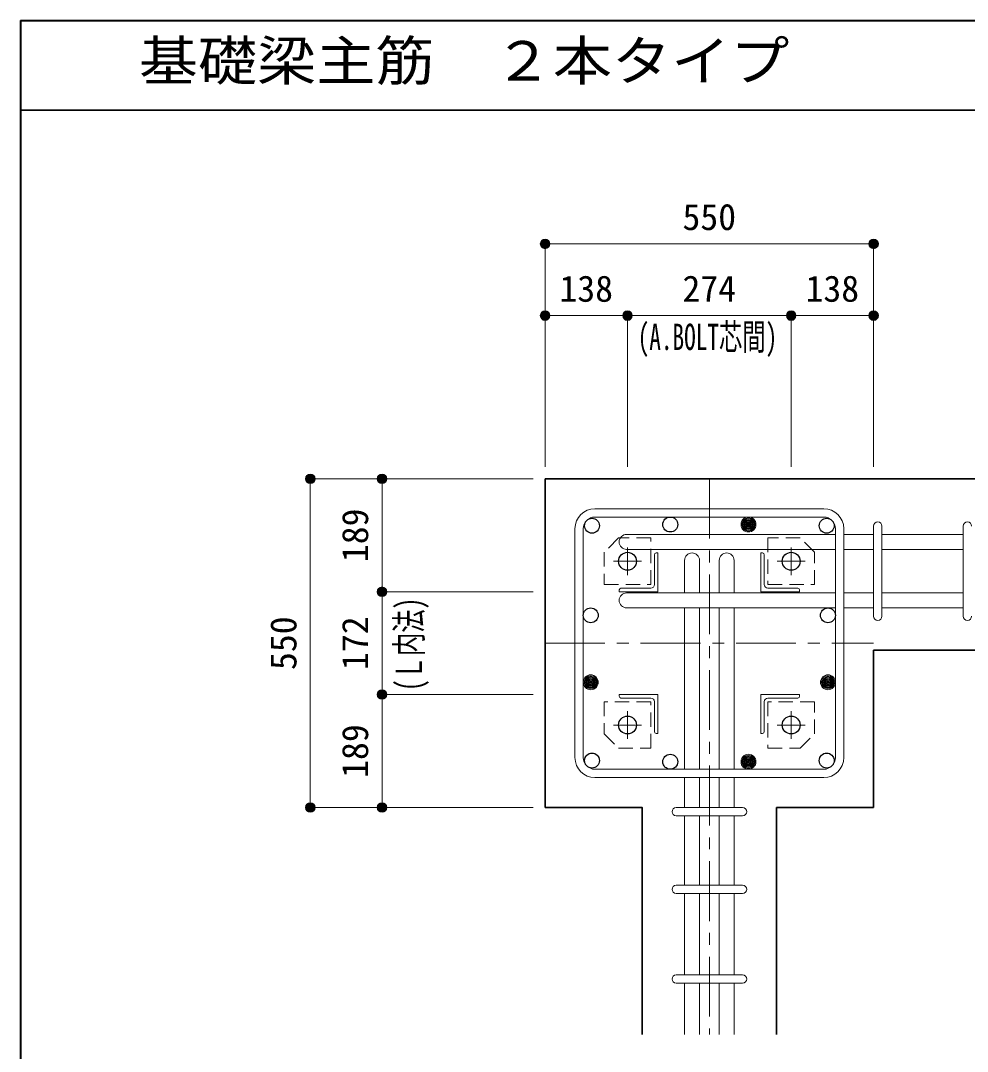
# Model space of a CAD drawing. Units: millimetres at full size, sheet at 1:20. Extents: x -3982 to 3969, y -2797 to 2801.
# Drawn here: x -3982 to -2397, y 1076 to 2801 of the extents above; entities that cross this region are included whole.
import ezdxf
from ezdxf.enums import TextEntityAlignment as Align

# ---------------------------------------------------------------- set-up
doc = ezdxf.new("R2010")
doc.units = ezdxf.units.MM
doc.header["$LTSCALE"] = 20
doc.header["$PDMODE"] = 32
doc.header["$PDSIZE"] = 12
doc.linetypes.add('CHAIN1', pattern=[8, 5, -1, 1, -1])
doc.linetypes.add('DASHED1', pattern=[1.8, 1.2, -0.6])
for name, color, linetype, lineweight in [('6-1_躯体線', 2, 'Continuous', 35), ('6-2_A.Bolt_', 4, 'Continuous', 9), ('6-3_柱型主筋', 4, 'Continuous', 9), ('6-4_フープ', 7, 'Continuous', 18), ('6-5_梁主筋', 7, 'Continuous', 18), ('6-6_S.T.P.', 7, 'Continuous', 18), ('6-7_文字', 7, 'Continuous', 18), ('6-9', 4, 'DASHED1', 9), ('6-D_寸法', 4, 'Continuous', 9), ('F-0_枠', 6, 'Continuous', 40)]:
    doc.layers.add(name, color=color, linetype=linetype, lineweight=lineweight)
doc.styles.add('ＭＳ ゴシック', font='')
doc.styles.get('ＭＳ ゴシック').set_extended_font_data('MS Gothic')

msp = doc.modelspace()

# ---------------------------------------------------------------- linework, layer by layer
at = {"layer": '6-1_躯体線'}
for p, q in [((-2153.87, 2034.12), (-3103.87, 2034.12)), ((-3103.87, 1484.12), (-3103.87, 2034.12)), ((-2553.87, 1484.12), (-2553.87, 1747.12)), ((-2153.87, 1747.12), (-2553.87, 1747.12)), ((-2553.87, 1484.12), (-2716.37, 1484.12)), ((-2716.37, 1104.12), (-2716.37, 1484.12))]:
    msp.add_line(p, q, dxfattribs=at)
msp.add_lwpolyline([(-2941.37, 1104.12), (-2941.37, 1484.12), (-3103.87, 1484.12)], dxfattribs=at)
at = {"layer": '6-2_A.Bolt_', "linetype": 'CHAIN1'}
for p, q in [((-2965.87, 1872.92), (-2965.87, 1919.42)), ((-2691.87, 1872.92), (-2691.87, 1919.42)), ((-2942.67, 1896.12), (-2989.17, 1896.12)), ((-2715.07, 1896.12), (-2668.57, 1896.12)), ((-2965.87, 1645.32), (-2965.87, 1598.82)), ((-2691.87, 1645.32), (-2691.87, 1598.82)), ((-2942.67, 1622.12), (-2989.17, 1622.12)), ((-2715.07, 1622.12), (-2668.57, 1622.12))]:
    msp.add_line(p, q, dxfattribs=at)
at = {"layer": '6-2_A.Bolt_'}
for p, q in [((-2920.87, 1907.12), (-2920.87, 1857.12)), ((-2914.87, 1910.12), (-2917.87, 1910.12)), ((-2914.87, 1910.12), (-2914.87, 1845.12)), ((-2742.87, 1910.12), (-2739.87, 1910.12)), ((-2742.87, 1910.12), (-2742.87, 1845.12)), ((-2736.87, 1907.12), (-2736.87, 1857.12)), ((-2979.87, 1845.12), (-2979.87, 1848.12)), ((-2976.87, 1851.12), (-2926.87, 1851.12)), ((-2680.87, 1851.12), (-2730.87, 1851.12)), ((-2677.87, 1845.12), (-2677.87, 1848.12)), ((-2979.87, 1845.12), (-2914.87, 1845.12)), ((-2677.87, 1845.12), (-2742.87, 1845.12)), ((-2979.87, 1673.12), (-2914.87, 1673.12)), ((-2979.87, 1673.12), (-2979.87, 1670.12)), ((-2914.87, 1608.12), (-2914.87, 1673.12)), ((-2677.87, 1673.12), (-2742.87, 1673.12)), ((-2742.87, 1608.12), (-2742.87, 1673.12)), ((-2677.87, 1673.12), (-2677.87, 1670.12)), ((-2976.87, 1667.12), (-2926.87, 1667.12)), ((-2920.87, 1611.12), (-2920.87, 1661.12)), ((-2736.87, 1611.12), (-2736.87, 1661.12)), ((-2680.87, 1667.12), (-2730.87, 1667.12)), ((-2914.87, 1608.12), (-2917.87, 1608.12)), ((-2742.87, 1608.12), (-2739.87, 1608.12))]:
    msp.add_line(p, q, dxfattribs=at)
at = {"layer": '6-2_A.Bolt_', "color": 3, "lineweight": 25}
for centre in [(-2965.87, 1896.12), (-2691.87, 1896.12), (-2965.87, 1622.12), (-2691.87, 1622.12)]:
    msp.add_circle(centre, 15, dxfattribs=at)
at = {"layer": '6-2_A.Bolt_'}
for centre, radius, start, end in [((-2917.87, 1907.12), 3, 90, 180), ((-2739.87, 1907.12), 3, 0, 90), ((-2976.87, 1848.12), 3, 90, 180), ((-2926.87, 1857.12), 6, 270, 0), ((-2730.87, 1857.12), 6, 180, 270), ((-2680.87, 1848.12), 3, 0, 90), ((-2976.87, 1670.12), 3, 180, 270), ((-2926.87, 1661.12), 6, 0, 90), ((-2730.87, 1661.12), 6, 90, 180), ((-2680.87, 1670.12), 3, 270, 0), ((-2917.87, 1611.12), 3, 180, 270), ((-2739.87, 1611.12), 3, 270, 0)]:
    msp.add_arc(centre, radius, start, end, dxfattribs=at)
at = {"layer": '6-3_柱型主筋', "color": 3, "lineweight": 25}
for centre in [(-3025.32, 1955.57), (-2894.35, 1957.62), (-2632.42, 1955.57), (-2632.42, 1955.57), (-3027.37, 1805.62), (-2630.37, 1805.62), (-3025.32, 1562.67), (-2894.35, 1560.62), (-2632.42, 1562.67)]:
    msp.add_circle(centre, 12.5, dxfattribs=at)
at = {"layer": '6-3_柱型主筋'}
for centre, radius in [((-2763.38, 1957.62), 12.5), ((-2763.38, 1957.62), 11), ((-2763.38, 1957.62), 9.5), ((-2763.38, 1957.62), 8), ((-2763.38, 1957.62), 6.5), ((-2763.38, 1957.62), 5), ((-2763.38, 1957.62), 3.5), ((-2763.38, 1957.62), 2), ((-2763.38, 1957.62), 0.5), ((-3027.37, 1693.64), 12.5), ((-3027.37, 1693.64), 11), ((-3027.37, 1693.64), 9.5), ((-3027.37, 1693.64), 8), ((-3027.37, 1693.64), 6.5), ((-3027.37, 1693.64), 5), ((-3027.37, 1693.64), 3.5), ((-3027.37, 1693.64), 2), ((-3027.37, 1693.64), 0.5), ((-2630.37, 1693.64), 12.5), ((-2630.37, 1693.64), 11), ((-2630.37, 1693.64), 9.5), ((-2630.37, 1693.64), 8), ((-2630.37, 1693.64), 6.5), ((-2630.37, 1693.64), 5), ((-2630.37, 1693.64), 3.5), ((-2630.37, 1693.64), 2), ((-2630.37, 1693.64), 0.5), ((-2763.38, 1560.62), 12.5), ((-2763.38, 1560.62), 11), ((-2763.38, 1560.62), 9.5), ((-2763.38, 1560.62), 8), ((-2763.38, 1560.62), 6.5), ((-2763.38, 1560.62), 5), ((-2763.38, 1560.62), 3.5), ((-2763.38, 1560.62), 2), ((-2763.38, 1560.62), 0.5)]:
    msp.add_circle(centre, radius, dxfattribs=at)
at = {"layer": '6-4_フープ'}
for p, q in [((-2637.37, 1984.12), (-3020.37, 1984.12)), ((-2637.37, 1970.12), (-3020.37, 1970.12)), ((-3053.87, 1567.62), (-3053.87, 1950.62)), ((-3039.87, 1567.62), (-3039.87, 1950.62)), ((-2617.87, 1567.62), (-2617.87, 1950.62)), ((-2603.87, 1567.62), (-2603.87, 1950.62)), ((-2637.37, 1548.12), (-3020.37, 1548.12)), ((-2637.37, 1534.12), (-3020.37, 1534.12))]:
    msp.add_line(p, q, dxfattribs=at)
for centre, radius, start, end in [((-3020.37, 1950.62), 33.5, 90, 180), ((-2637.37, 1950.62), 33.5, 0, 90), ((-3020.37, 1950.62), 19.5, 90, 180), ((-2637.37, 1950.62), 19.5, 0, 90), ((-3020.37, 1567.62), 33.5, 180, 270), ((-3020.37, 1567.62), 19.5, 180, 270), ((-2637.37, 1567.62), 19.5, 270, 0), ((-2637.37, 1567.62), 33.5, 270, 0)]:
    msp.add_arc(centre, radius, start, end, dxfattribs=at)
at = {"layer": '6-5_梁主筋'}
for p, q in [((-2967.37, 1941.07), (-2617.87, 1941.07)), ((-2553.87, 1941.07), (-2603.87, 1941.07)), ((-2403.87, 1941.07), (-2539.87, 1941.07)), ((-2967.37, 1916.07), (-2617.87, 1916.07)), ((-2553.87, 1916.07), (-2603.87, 1916.07)), ((-2403.87, 1916.07), (-2539.87, 1916.07)), ((-2870.37, 1897.62), (-2870.37, 1843.12)), ((-2845.37, 1897.62), (-2845.37, 1843.12)), ((-2812.37, 1897.62), (-2812.37, 1843.12)), ((-2787.37, 1897.62), (-2787.37, 1843.12)), ((-2967.37, 1843.12), (-2617.87, 1843.12)), ((-2967.37, 1843.12), (-2617.87, 1843.12)), ((-2553.87, 1843.12), (-2603.87, 1843.12)), ((-2553.87, 1843.12), (-2603.87, 1843.12)), ((-2403.87, 1843.12), (-2539.87, 1843.12)), ((-2403.87, 1843.12), (-2539.87, 1843.12)), ((-2967.37, 1818.12), (-2617.87, 1818.12)), ((-2870.37, 1818.12), (-2870.37, 1548.12)), ((-2845.37, 1818.12), (-2845.37, 1548.12)), ((-2812.37, 1818.12), (-2812.37, 1548.12)), ((-2787.37, 1818.12), (-2787.37, 1548.12)), ((-2553.87, 1818.12), (-2603.87, 1818.12)), ((-2403.87, 1818.12), (-2539.87, 1818.12)), ((-2870.37, 1534.12), (-2870.37, 1484.12)), ((-2845.37, 1534.12), (-2845.37, 1484.12)), ((-2812.37, 1534.12), (-2812.37, 1484.12)), ((-2787.37, 1534.12), (-2787.37, 1484.12)), ((-2870.37, 1470.12), (-2870.37, 1354.12)), ((-2845.37, 1470.12), (-2845.37, 1354.12)), ((-2812.37, 1470.12), (-2812.37, 1354.12)), ((-2787.37, 1470.12), (-2787.37, 1354.12)), ((-2870.37, 1340.12), (-2870.37, 1204.12)), ((-2845.37, 1340.12), (-2845.37, 1204.12)), ((-2812.37, 1340.12), (-2812.37, 1204.12)), ((-2787.37, 1340.12), (-2787.37, 1204.12)), ((-2870.37, 1190.12), (-2870.37, 1104.12)), ((-2845.37, 1190.12), (-2845.37, 1104.12)), ((-2812.37, 1190.12), (-2812.37, 1104.12)), ((-2787.37, 1190.12), (-2787.37, 1104.12))]:
    msp.add_line(p, q, dxfattribs=at)
for centre, start, end in [((-2967.37, 1928.57), 90, 180), ((-2967.37, 1928.57), 180, 270), ((-2857.87, 1897.62), 90, 180), ((-2857.87, 1897.62), 0, 90), ((-2799.87, 1897.62), 90, 180), ((-2799.87, 1897.62), 0, 90), ((-2967.37, 1830.62), 90, 180), ((-2967.37, 1830.62), 180, 270)]:
    msp.add_arc(centre, 12.5, start, end, dxfattribs=at)
at = {"layer": '6-6_S.T.P.'}
for p, q in [((-2553.87, 1804.12), (-2553.87, 1955.07)), ((-2553.87, 1804.12), (-2553.87, 1954.68)), ((-2553.87, 1804.12), (-2553.87, 1954.68)), ((-2553.87, 1804.12), (-2553.87, 1954.68)), ((-2539.87, 1804.12), (-2539.87, 1955.07)), ((-2539.87, 1804.12), (-2539.87, 1954.68)), ((-2539.87, 1804.12), (-2539.87, 1954.68)), ((-2539.87, 1804.12), (-2539.87, 1954.68)), ((-2403.87, 1804.12), (-2403.87, 1955.07)), ((-2884.37, 1484.12), (-2773.76, 1484.12)), ((-2884.37, 1470.12), (-2773.76, 1470.12)), ((-2884.37, 1354.12), (-2773.76, 1354.12)), ((-2884.37, 1340.12), (-2773.76, 1340.12)), ((-2884.37, 1204.12), (-2773.76, 1204.12)), ((-2884.37, 1190.12), (-2773.76, 1190.12))]:
    msp.add_line(p, q, dxfattribs=at)
for centre, start, end in [((-2546.87, 1955.07), 0, 180), ((-2546.87, 1955.07), 0, 180), ((-2546.87, 1955.07), 0, 180), ((-2546.87, 1955.07), 0, 180), ((-2396.87, 1955.07), 0, 180), ((-2546.87, 1804.12), 180, 0), ((-2546.87, 1804.12), 180, 0), ((-2546.87, 1804.12), 180, 0), ((-2546.87, 1804.12), 180, 0), ((-2396.87, 1804.12), 180, 0), ((-2884.37, 1477.12), 90, 270), ((-2884.37, 1477.12), 90, 270), ((-2884.37, 1477.12), 90, 270), ((-2884.37, 1477.12), 90, 270), ((-2773.37, 1477.12), 270, 90), ((-2773.37, 1477.12), 270, 90), ((-2773.37, 1477.12), 270, 90), ((-2773.37, 1477.12), 270, 90), ((-2884.37, 1347.12), 90, 270), ((-2773.37, 1347.12), 270, 90), ((-2884.37, 1197.12), 90, 270), ((-2773.37, 1197.12), 270, 90)]:
    msp.add_arc(centre, 7, start, end, dxfattribs=at)
at = {"layer": '6-9'}
for points in [[(-2926.87, 1935.12), (-2980.87, 1935.12), (-3004.87, 1911.12), (-3004.87, 1857.12), (-2926.87, 1857.12)], [(-2652.87, 1857.12), (-2652.87, 1911.12), (-2676.87, 1935.12), (-2730.87, 1935.12), (-2730.87, 1857.12)], [(-3004.87, 1661.12), (-3004.87, 1607.12), (-2980.87, 1583.12), (-2926.87, 1583.12), (-2926.87, 1661.12)], [(-2730.87, 1583.12), (-2676.87, 1583.12), (-2652.87, 1607.12), (-2652.87, 1661.12), (-2730.87, 1661.12)]]:
    msp.add_lwpolyline(points, close=True, dxfattribs=at)
at = {"layer": '6-D_寸法'}
for p, q in [((-3103.87, 2427.15), (-2553.87, 2427.15)), ((-2553.87, 2427.15), (-2553.87, 2307.15)), ((-3103.87, 2307.15), (-2965.87, 2307.15)), ((-2965.87, 2307.15), (-2965.87, 2054.12)), ((-2965.87, 2307.15), (-2691.87, 2307.15)), ((-2691.87, 2307.15), (-2691.87, 2054.12)), ((-2691.87, 2307.15), (-2553.87, 2307.15)), ((-2553.87, 2307.15), (-2553.87, 2054.12)), ((-3496.89, 2034.12), (-3376.89, 2034.12)), ((-3496.89, 2034.12), (-3496.89, 1484.12)), ((-3376.89, 2034.12), (-3123.87, 2034.12)), ((-3376.89, 2034.12), (-3376.89, 1845.12)), ((-3376.89, 1845.12), (-3123.87, 1845.12)), ((-3376.89, 1845.12), (-3376.89, 1673.12)), ((-3376.89, 1673.12), (-3123.87, 1673.12)), ((-3376.89, 1673.12), (-3376.89, 1484.12))]:
    msp.add_line(p, q, dxfattribs=at)
at = {"layer": '6-D_寸法', "linetype": 'CHAIN1'}
for p, q in [((-2828.87, 2034.12), (-2828.87, 1104.12)), ((-3103.87, 1759.12), (-2553.87, 1759.12))]:
    msp.add_line(p, q, dxfattribs=at)
at = {"layer": '6-D_寸法'}
for points in [[(-3103.87, 2427.15), (-3103.87, 2307.15), (-3103.87, 2054.12)], [(-3496.89, 1484.12), (-3376.89, 1484.12), (-3123.87, 1484.12)]]:
    msp.add_lwpolyline(points, dxfattribs=at)
for centre, radius in [((-3103.87, 2427.15), 8), ((-3103.87, 2427.15), 7.2), ((-3103.87, 2427.15), 6.4), ((-3103.87, 2427.15), 5.6), ((-3103.87, 2427.15), 4.8), ((-2553.87, 2427.15), 8), ((-2553.87, 2427.15), 7.2), ((-2553.87, 2427.15), 6.4), ((-2553.87, 2427.15), 5.6), ((-2553.87, 2427.15), 4.8), ((-3103.87, 2427.15), 4), ((-3103.87, 2427.15), 3.2), ((-3103.87, 2427.15), 2.4), ((-3103.87, 2427.15), 1.6), ((-3103.87, 2427.15), 0.8), ((-2553.87, 2427.15), 4), ((-2553.87, 2427.15), 3.2), ((-2553.87, 2427.15), 2.4), ((-2553.87, 2427.15), 1.6), ((-2553.87, 2427.15), 0.8), ((-3103.87, 2307.15), 8), ((-3103.87, 2307.15), 7.2), ((-3103.87, 2307.15), 6.4), ((-3103.87, 2307.15), 5.6), ((-3103.87, 2307.15), 4.8), ((-2965.87, 2307.15), 8), ((-2965.87, 2307.15), 7.2), ((-2965.87, 2307.15), 6.4), ((-2965.87, 2307.15), 5.6), ((-2965.87, 2307.15), 4.8), ((-2691.87, 2307.15), 8), ((-2691.87, 2307.15), 7.2), ((-2691.87, 2307.15), 6.4), ((-2691.87, 2307.15), 5.6), ((-2691.87, 2307.15), 4.8), ((-2553.87, 2307.15), 8), ((-2553.87, 2307.15), 7.2), ((-2553.87, 2307.15), 6.4), ((-2553.87, 2307.15), 5.6), ((-2553.87, 2307.15), 4.8), ((-3103.87, 2307.15), 4), ((-3103.87, 2307.15), 3.2), ((-3103.87, 2307.15), 2.4), ((-3103.87, 2307.15), 1.6), ((-3103.87, 2307.15), 0.8), ((-2965.87, 2307.15), 4), ((-2965.87, 2307.15), 3.2), ((-2965.87, 2307.15), 2.4), ((-2965.87, 2307.15), 1.6), ((-2965.87, 2307.15), 0.8), ((-2691.87, 2307.15), 4), ((-2691.87, 2307.15), 3.2), ((-2691.87, 2307.15), 2.4), ((-2691.87, 2307.15), 1.6), ((-2691.87, 2307.15), 0.8), ((-2553.87, 2307.15), 4), ((-2553.87, 2307.15), 3.2), ((-2553.87, 2307.15), 2.4), ((-2553.87, 2307.15), 1.6), ((-2553.87, 2307.15), 0.8), ((-3496.89, 2034.12), 8), ((-3496.89, 2034.12), 7.2), ((-3496.89, 2034.12), 6.4), ((-3496.89, 2034.12), 5.6), ((-3496.89, 2034.12), 4.8), ((-3496.89, 2034.12), 4), ((-3496.89, 2034.12), 3.2), ((-3496.89, 2034.12), 2.4), ((-3496.89, 2034.12), 1.6), ((-3376.89, 2034.12), 8), ((-3376.89, 2034.12), 7.2), ((-3376.89, 2034.12), 6.4), ((-3376.89, 2034.12), 5.6), ((-3376.89, 2034.12), 4.8), ((-3376.89, 2034.12), 4), ((-3376.89, 2034.12), 3.2), ((-3376.89, 2034.12), 2.4), ((-3376.89, 2034.12), 1.6), ((-3496.89, 2034.12), 0.8), ((-3376.89, 2034.12), 0.8), ((-3376.89, 1845.12), 8), ((-3376.89, 1845.12), 7.2), ((-3376.89, 1845.12), 6.4), ((-3376.89, 1845.12), 5.6), ((-3376.89, 1845.12), 4.8), ((-3376.89, 1845.12), 4), ((-3376.89, 1845.12), 3.2), ((-3376.89, 1845.12), 2.4), ((-3376.89, 1845.12), 1.6), ((-3376.89, 1845.12), 0.8), ((-3376.89, 1673.12), 8), ((-3376.89, 1673.12), 7.2), ((-3376.89, 1673.12), 6.4), ((-3376.89, 1673.12), 5.6), ((-3376.89, 1673.12), 4.8), ((-3376.89, 1673.12), 4), ((-3376.89, 1673.12), 3.2), ((-3376.89, 1673.12), 2.4), ((-3376.89, 1673.12), 1.6), ((-3376.89, 1673.12), 0.8), ((-3496.89, 1484.12), 8), ((-3496.89, 1484.12), 7.2), ((-3496.89, 1484.12), 6.4), ((-3496.89, 1484.12), 5.6), ((-3496.89, 1484.12), 4.8), ((-3496.89, 1484.12), 4), ((-3496.89, 1484.12), 3.2), ((-3496.89, 1484.12), 2.4), ((-3496.89, 1484.12), 1.6), ((-3496.89, 1484.12), 0.8), ((-3376.89, 1484.12), 8), ((-3376.89, 1484.12), 7.2), ((-3376.89, 1484.12), 6.4), ((-3376.89, 1484.12), 5.6), ((-3376.89, 1484.12), 4.8), ((-3376.89, 1484.12), 4), ((-3376.89, 1484.12), 3.2), ((-3376.89, 1484.12), 2.4), ((-3376.89, 1484.12), 1.6), ((-3376.89, 1484.12), 0.8)]:
    msp.add_circle(centre, radius, dxfattribs=at)
at = {"layer": '6-D_寸法', "color": 7}
for p in [(-3103.87, 2427.15), (-2553.87, 2427.15), (-3103.87, 2307.15), (-2965.87, 2307.15), (-2691.87, 2307.15), (-2553.87, 2307.15), (-3496.89, 2034.12), (-3376.89, 2034.12), (-3376.89, 1845.12), (-3376.89, 1673.12), (-3496.89, 1484.12), (-3376.89, 1484.12)]:
    msp.add_point(p, dxfattribs=at)
at = {"layer": 'F-0_枠'}
for q in [(3969.4, 2800.77), (-3981.92, -2796.83)]:
    msp.add_line((-3981.92, 2800.77), q, dxfattribs=at)
at = {"layer": 'F-0_枠', "color": 2, "lineweight": 35}
msp.add_line((-3981.92, 2650.77), (2482.4, 2650.77), dxfattribs=at)

# ---------------------------------------------------------------- texts
at = {"layer": '6-7_文字', "color": 2, "style": 'ＭＳ ゴシック', "width": 1.1}
msp.add_text('\u3000\u3000基礎梁主筋\u3000２本タイプ', height=65.98, dxfattribs=at).set_placement((-3981.92, 2680.77), align=Align.BOTTOM_LEFT)
at = {"layer": '6-D_寸法', "style": 'ＭＳ ゴシック'}
for s, p in [('550', (-2873.87, 2437.15)), ('138', (-3079.87, 2317.15)), ('274', (-2873.87, 2317.15)), ('138', (-2667.87, 2317.15))]:
    msp.add_text(s, height=43.99, dxfattribs=at).set_placement(p, align=Align.BOTTOM_LEFT)
at = {"layer": '6-D_寸法', "style": 'ＭＳ ゴシック', "width": 0.65}
msp.add_text('(A.BOLT芯間)', height=43.99, dxfattribs=at).set_placement((-2948.87, 2236.42), align=Align.BOTTOM_LEFT)
at = {"layer": '6-D_寸法', "style": 'ＭＳ ゴシック'}
for s, p in [('189', (-3386.89, 1894.62)), ('550', (-3506.89, 1714.12)), ('172', (-3386.89, 1714.12)), ('189', (-3386.89, 1533.62))]:
    msp.add_text(s, height=43.99, rotation=90, dxfattribs=at).set_placement(p, align=Align.BOTTOM_LEFT)
at = {"layer": '6-D_寸法', "style": 'ＭＳ ゴシック', "width": 0.65}
msp.add_text('(Ｌ内法)', height=43.99, rotation=90, dxfattribs=at).set_placement((-3296.68, 1679.12), align=Align.BOTTOM_LEFT)

doc.saveas('drawing.dxf')
